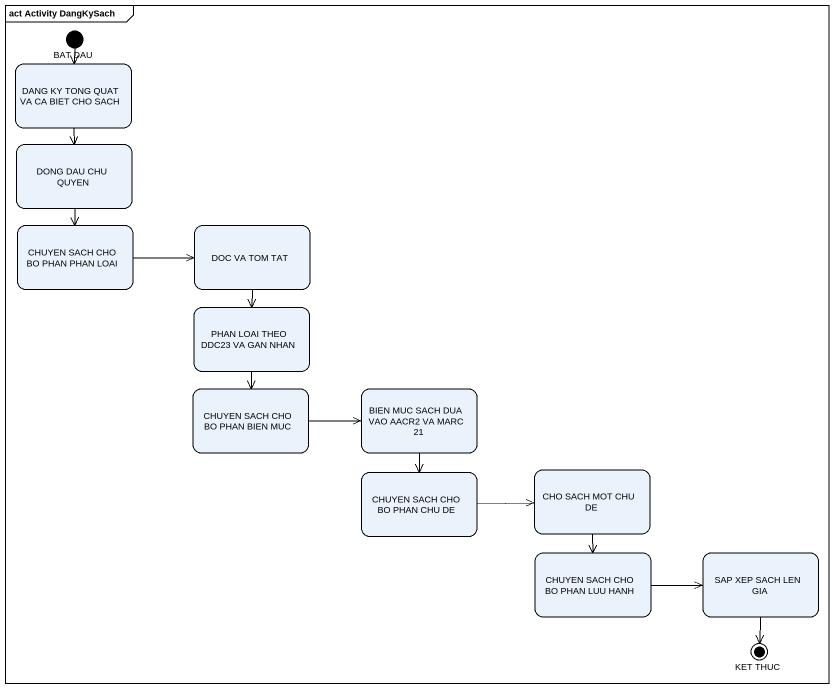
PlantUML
@startuml
mainframe act Activity DangKySach
hide empty description
state "BAT DAU" as BAT_DAU <<start>>
state "DANG KY TONG QUAT VA CA BIET CHO SACH" as DANG_KY_TONG_QUAT_VA_CA
state "DONG DAU CHU QUYEN" as DONG_DAU_CHU_QUYEN
state "CHUYEN SACH CHO BO PHAN PHAN LOAI" as CHUYEN_SACH_CHO_BO_PHAN
state "DOC VA TOM TAT" as DOC_VA_TOM_TAT
state "PHAN LOAI THEO DDC23 VA GAN NHAN" as PHAN_LOAI_THEO_DDC23_VA_GAN
state "CHUYEN SACH CHO BO PHAN BIEN MUC" as CHUYEN_SACH_CHO_BO_PHAN_2
state "BIEN MUC SACH DUA VAO AACR2 VA MARC 21" as BIEN_MUC_SACH_DUA_VAO_AACR2
state "CHUYEN SACH CHO BO PHAN CHU DE" as CHUYEN_SACH_CHO_BO_PHAN_CHU
state "CHO SACH MOT CHU DE" as CHO_SACH_MOT_CHU_DE
state "CHUYEN SACH CHO BO PHAN LUU HANH" as CHUYEN_SACH_CHO_BO_PHAN_LUU
state "SAP XEP SACH LEN GIA" as SAP_XEP_SACH_LEN_GIA
state "KET THUC" as KET_THUC <<end>>
BAT_DAU --> DANG_KY_TONG_QUAT_VA_CA
DANG_KY_TONG_QUAT_VA_CA --> DONG_DAU_CHU_QUYEN
DONG_DAU_CHU_QUYEN --> CHUYEN_SACH_CHO_BO_PHAN
CHUYEN_SACH_CHO_BO_PHAN -right-> DOC_VA_TOM_TAT
DOC_VA_TOM_TAT --> PHAN_LOAI_THEO_DDC23_VA_GAN
PHAN_LOAI_THEO_DDC23_VA_GAN --> CHUYEN_SACH_CHO_BO_PHAN_2
CHUYEN_SACH_CHO_BO_PHAN_2 -right-> BIEN_MUC_SACH_DUA_VAO_AACR2
BIEN_MUC_SACH_DUA_VAO_AACR2 --> CHUYEN_SACH_CHO_BO_PHAN_CHU
CHUYEN_SACH_CHO_BO_PHAN_CHU -right-> CHO_SACH_MOT_CHU_DE
CHO_SACH_MOT_CHU_DE --> CHUYEN_SACH_CHO_BO_PHAN_LUU
CHUYEN_SACH_CHO_BO_PHAN_LUU -right-> SAP_XEP_SACH_LEN_GIA
SAP_XEP_SACH_LEN_GIA --> KET_THUC
@enduml
